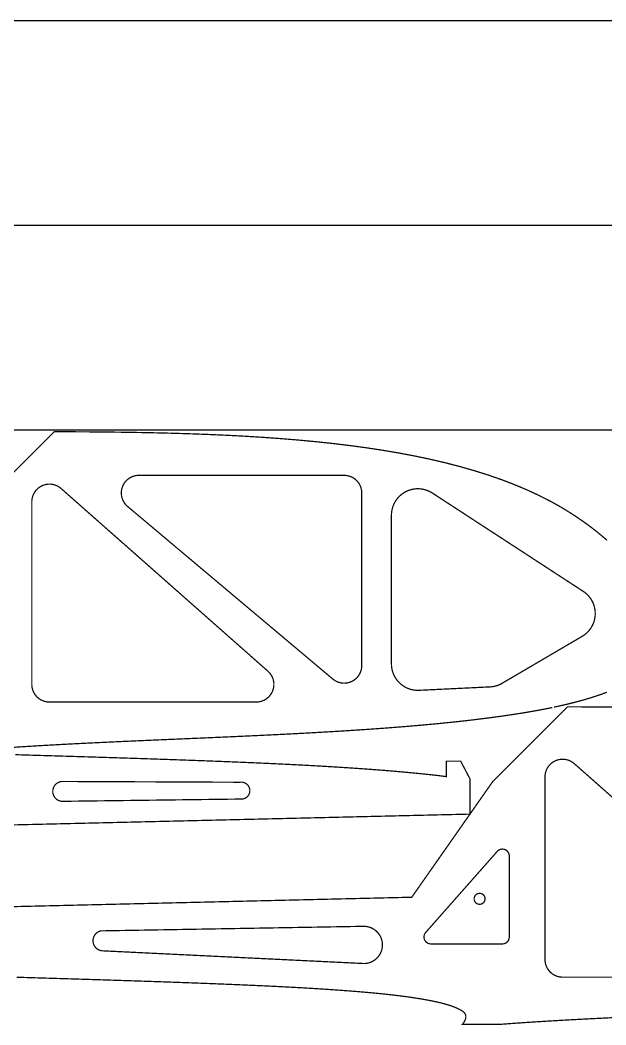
# Model space of a CAD drawing. Extents: x 0 to 807, y 0 to 285.
# Drawn here: x 478.9 to 645, y 0.2 to 285 of the extents above; entities that cross this region are included whole.
import ezdxf

# ---------------------------------------------------------------- set-up
doc = ezdxf.new("R2010")
doc.units = 0
doc.layers.get('0').update_dxf_attribs({"linetype": 'CONTINUOUS'})

msp = doc.modelspace()

# ---------------------------------------------------------------- linework, layer by layer
at = {"color": 0, "const_width": 0.35278}
for points in [[(0.17638, 226.851), (683.178, 226.851), (683.178, 284.851), (0.17638, 284.851), (0.17638, 168.851)], [(683.178, 226.851), (683.178, 168.851), (0.17638, 168.851)], [(467.424, 147.122), (488.636, 168.336), (494.149, 168.315), (499.642, 168.279), (505.113, 168.225), (510.557, 168.149), (515.971, 168.049), (521.349, 167.919), (526.69, 167.761), (531.988, 167.567), (537.239, 167.337), (542.44, 167.067), (547.588, 166.751), (552.676, 166.39), (557.703, 165.981), (562.662, 165.517), (567.553, 164.997), (572.369, 164.418), (577.108, 163.776), (581.764, 163.071), (586.335, 162.294), (590.815, 161.447), (595.203, 160.525), (599.492, 159.525), (603.679, 158.444), (607.761, 157.278), (611.733, 156.025), (615.592, 154.681), (619.333, 153.243), (622.954, 151.708), (626.449, 150.074), (629.814, 148.336), (630.736, 147.828), (631.647, 147.313), (632.549, 146.789), (633.439, 146.257), (634.318, 145.718), (635.185, 145.172), (636.042, 144.619), (636.886, 144.06), (637.718, 143.493), (638.539, 142.921), (639.349, 142.343), (640.144, 141.758), (640.929, 141.169), (641.701, 140.575), (642.46, 139.975), (643.207, 139.371), (643.94, 138.762), (644.66, 138.149), (645.368, 137.532)], [(645.278, 94.4658), (644.908, 94.3251), (644.536, 94.1858), (644.16, 94.0478), (643.779, 93.911), (643.396, 93.7754), (643.008, 93.6411), (642.617, 93.5079), (642.236, 93.3804), (641.851, 93.2542), (641.463, 93.1289), (641.072, 93.0047), (640.678, 92.8817), (640.279, 92.7599), (639.879, 92.639), (639.475, 92.5192), (639.068, 92.4006), (638.657, 92.2829), (638.243, 92.1664), (637.826, 92.0508), (637.407, 91.9363), (636.985, 91.8228), (636.558, 91.7104), (636.129, 91.5989), (635.697, 91.4885), (635.262, 91.379), (634.824, 91.2706), (634.383, 91.1629), (633.939, 91.0564), (633.492, 90.9508), (633.043, 90.8461), (632.59, 90.7424), (632.135, 90.6396), (631.675, 90.5376), (631.214, 90.4368), (630.75, 90.3367), (630.283, 90.2374)], [(346.321, 30.6042), (589.988, 36.3585), (612.931, 69.1246), (634.144, 90.3378), (639.657, 90.3169), (645.15, 90.2807), (650.621, 90.2263)], [(629.814, 90.1392), (629.497, 90.0738), (629.181, 90.0087), (628.861, 89.9442), (628.542, 89.88), (628.221, 89.8163), (627.899, 89.7528), (627.575, 89.6897), (627.25, 89.6269), (626.924, 89.5646), (626.597, 89.5026), (626.269, 89.4411), (625.939, 89.3799), (625.608, 89.3189), (625.276, 89.2585), (624.944, 89.1982), (624.61, 89.1383), (624.275, 89.0789), (623.939, 89.0197), (623.601, 88.961), (623.262, 88.9025), (622.922, 88.8443), (622.581, 88.7865), (622.239, 88.7292), (621.896, 88.6719), (621.551, 88.6151), (621.206, 88.5586), (620.86, 88.5025), (620.512, 88.4467), (620.164, 88.3911), (619.814, 88.3358), (615.603, 87.7065), (611.25, 87.1181), (606.765, 86.5682), (602.16, 86.0547), (597.439, 85.5756), (592.615, 85.1285), (587.697, 84.7113), (582.693, 84.3217), (577.614, 83.9576), (572.467, 83.6169), (567.262, 83.2974), (562.011, 82.9968), (556.719, 82.7131), (551.399, 82.4438), (546.057, 82.1869), (540.706, 81.9403), (535.351, 81.7017), (530.004, 81.4689), (524.675, 81.2399), (519.371, 81.0122), (514.103, 80.7839), (508.879, 80.5526), (503.71, 80.3163), (498.603, 80.0726), (493.569, 79.8196), (488.617, 79.5549), (483.757, 79.2763), (478.996, 78.9818), (474.344, 78.669)], [(477.579, 76.7668), (479.387, 76.7126), (481.196, 76.6585), (482.1, 76.6314), (483.004, 76.6044), (483.908, 76.5774), (484.811, 76.5501), (485.714, 76.5231), (486.617, 76.496), (487.518, 76.4689), (488.419, 76.4418), (489.321, 76.4146), (490.222, 76.3874), (491.122, 76.3603), (492.022, 76.3331), (492.922, 76.3057), (493.822, 76.2785), (494.721, 76.251), (495.619, 76.2236), (496.518, 76.1962), (497.415, 76.1686), (498.313, 76.1411), (499.208, 76.1135), (500.104, 76.0858), (501, 76.0581), (501.894, 76.0301), (502.789, 76.0022), (503.682, 75.9742), (504.574, 75.9461), (505.467, 75.9179), (506.357, 75.8897), (507.247, 75.8614), (508.137, 75.8329), (509.026, 75.8043), (509.914, 75.7757), (510.801, 75.7469), (511.688, 75.7181), (512.574, 75.689), (513.458, 75.6599), (514.372, 75.6296), (515.285, 75.5992), (516.197, 75.5688), (517.108, 75.5381), (518.018, 75.5072), (518.926, 75.4763), (519.835, 75.4451), (520.74, 75.4139), (521.644, 75.3825), (522.549, 75.3508), (523.451, 75.319), (524.351, 75.2872), (525.251, 75.255), (526.15, 75.2228), (527.046, 75.1903), (527.94, 75.1576), (528.835, 75.1247), (529.726, 75.0918), (530.617, 75.0585), (531.506, 75.0251), (532.392, 74.9915), (533.276, 74.9576), (534.161, 74.9236), (535.042, 74.8894), (535.922, 74.8549), (536.8, 74.8203), (537.675, 74.7854), (538.55, 74.7503), (539.421, 74.7149), (540.292, 74.6793), (541.16, 74.6435), (541.472, 74.6304), (541.785, 74.6175), (542.097, 74.6044), (542.408, 74.5912), (542.719, 74.5782), (543.032, 74.5651), (543.342, 74.5519), (543.653, 74.5388), (543.964, 74.5256), (544.274, 74.5122), (544.583, 74.4989), (544.893, 74.4856), (545.203, 74.4722), (545.511, 74.4589), (545.819, 74.4454), (546.128, 74.4319), (546.436, 74.4185), (546.744, 74.4049), (547.051, 74.3912), (547.36, 74.3776), (547.665, 74.364), (547.972, 74.3503), (548.279, 74.3365), (548.585, 74.3228), (548.89, 74.3089), (549.196, 74.295), (549.501, 74.2811), (549.806, 74.2671), (550.111, 74.2532), (550.415, 74.2392), (550.719, 74.225), (551.022, 74.2108), (551.326, 74.1967), (551.629, 74.1825), (551.932, 74.1682), (552.233, 74.1539), (552.536, 74.1396), (552.838, 74.1251), (553.139, 74.1107), (553.44, 74.0963), (553.74, 74.0817), (554.04, 74.0669), (554.34, 74.0524), (554.64, 74.0376), (554.939, 74.0229), (555.238, 74.0082), (555.536, 73.9933), (555.835, 73.9785), (556.132, 73.9635), (556.429, 73.9485), (556.726, 73.9335), (557.022, 73.9185), (557.318, 73.9033), (557.613, 73.8881), (557.908, 73.8728), (558.203, 73.8576), (558.497, 73.8422), (558.79, 73.8268), (559.083, 73.8114), (559.376, 73.7958), (559.522, 73.7882), (559.668, 73.7804), (559.814, 73.7726), (559.96, 73.7647), (560.106, 73.7569), (560.25, 73.7492), (560.396, 73.7414), (560.542, 73.7335), (560.686, 73.7256), (560.832, 73.7176), (560.976, 73.7099), (561.121, 73.7019), (561.265, 73.6939), (561.41, 73.686), (561.554, 73.6781), (561.699, 73.6701), (561.843, 73.6622), (561.988, 73.6542), (562.131, 73.6461), (562.275, 73.6382), (562.418, 73.6301), (562.563, 73.6221), (562.706, 73.614), (562.849, 73.606), (562.992, 73.5979), (563.135, 73.5897), (563.278, 73.5817), (563.421, 73.5736), (563.564, 73.5654), (563.706, 73.5574), (563.849, 73.5492), (563.99, 73.541), (564.133, 73.5328), (564.275, 73.5246), (564.417, 73.5164), (564.558, 73.5081), (564.7, 73.4999), (564.842, 73.4915), (564.983, 73.4833), (565.125, 73.475), (565.267, 73.4667), (565.407, 73.4583), (565.549, 73.45), (565.689, 73.4417), (565.831, 73.4333), (565.971, 73.425), (566.111, 73.4165), (566.251, 73.4082), (566.393, 73.3997), (566.533, 73.3914), (566.674, 73.3829), (566.814, 73.3744), (566.954, 73.3658), (567.093, 73.3574), (567.233, 73.3489), (567.374, 73.3404), (567.514, 73.3318), (567.653, 73.3232), (567.793, 73.3147), (567.932, 73.3061), (568.072, 73.2975), (568.211, 73.2889), (568.35, 73.2803), (568.49, 73.2715), (568.629, 73.2629), (568.768, 73.2542), (568.907, 73.2456), (569.046, 73.2368), (569.185, 73.2281), (569.324, 73.2193), (569.601, 73.2018), (569.74, 73.1929), (569.879, 73.1842), (570.156, 73.1665), (570.294, 73.1576), (570.433, 73.1488), (570.571, 73.1399), (570.71, 73.131), (570.847, 73.1221), (570.986, 73.1131), (571.124, 73.1042), (571.261, 73.0953), (571.4, 73.0863), (571.537, 73.0772), (571.675, 73.0682), (571.813, 73.0592), (571.95, 73.0501), (572.088, 73.0411), (572.363, 73.0229), (572.637, 73.0047), (572.775, 72.9956), (572.911, 72.9864), (573.049, 72.9772), (573.186, 72.9681), (573.322, 72.9589), (573.458, 72.9497), (573.596, 72.9406), (573.732, 72.9314), (573.868, 72.9221), (574.004, 72.9129), (574.139, 72.9037), (574.275, 72.8944), (574.41, 72.8851), (574.546, 72.876), (574.681, 72.8667), (574.815, 72.8574), (574.95, 72.8482), (575.085, 72.8389), (575.218, 72.8296), (575.351, 72.8204), (575.485, 72.8111), (575.618, 72.8018), (575.751, 72.7926), (575.885, 72.7833), (576.017, 72.774), (576.149, 72.7647), (576.276, 72.7558), (576.403, 72.7468), (576.531, 72.7379), (576.657, 72.7289), (576.783, 72.72), (576.908, 72.7111), (577.035, 72.7021), (577.16, 72.6932), (577.285, 72.6843), (577.408, 72.6753), (577.533, 72.6664), (577.657, 72.6575), (577.781, 72.6486), (577.903, 72.6397), (578.026, 72.6308), (578.149, 72.6219), (578.269, 72.6131), (578.392, 72.6042), (578.512, 72.5953), (578.633, 72.5865), (578.754, 72.5776), (578.874, 72.5689), (578.993, 72.56), (579.111, 72.5512), (579.231, 72.5425), (579.349, 72.5338), (579.465, 72.525), (579.582, 72.5162), (579.699, 72.5075), (579.815, 72.4988), (579.933, 72.49), (580.05, 72.4811), (580.167, 72.4722), (580.282, 72.4635), (580.399, 72.4547), (580.514, 72.446), (580.629, 72.4371), (580.743, 72.4283), (580.857, 72.4196), (580.971, 72.4108), (581.085, 72.4021), (581.199, 72.3932), (581.313, 72.3844), (581.425, 72.3756), (581.537, 72.3667), (581.65, 72.3579), (581.764, 72.349), (581.876, 72.34), (581.989, 72.3311), (582.101, 72.3222), (582.214, 72.3132), (582.326, 72.3042), (582.439, 72.2951), (582.551, 72.286), (582.664, 72.2768), (582.778, 72.2676), (582.89, 72.2585), (583.004, 72.2492), (583.118, 72.2399), (583.232, 72.2304), (583.346, 72.221), (583.401, 72.2164), (583.458, 72.2118), (583.515, 72.2071), (583.571, 72.2024), (583.628, 72.1976), (583.685, 72.1929), (583.742, 72.1882), (583.797, 72.1833), (583.854, 72.1786), (583.911, 72.1737), (583.969, 72.169), (584.026, 72.1642), (584.083, 72.1593), (584.142, 72.1544), (584.199, 72.1496), (584.257, 72.1446), (584.314, 72.1397), (584.372, 72.1347), (584.431, 72.1297), (584.489, 72.1247), (584.547, 72.1199), (584.606, 72.1147), (584.665, 72.1097), (584.724, 72.1047), (584.783, 72.0996), (584.842, 72.0944), (584.901, 72.0893), (584.961, 72.0842), (585.021, 72.0789), (585.081, 72.0738), (585.142, 72.0685), (585.204, 72.0631), (585.267, 72.0575), (585.329, 72.0521), (585.392, 72.0465), (585.456, 72.041), (585.519, 72.0354), (585.582, 72.0299), (585.646, 72.0242), (585.711, 72.0186), (585.775, 72.0129), (585.839, 72.0072), (585.904, 72.0014), (585.969, 71.9957), (586.035, 71.9899), (586.1, 71.984), (586.165, 71.9782), (586.232, 71.9722), (586.297, 71.9664), (586.364, 71.9604), (586.431, 71.9544), (586.497, 71.9485), (586.565, 71.9425), (586.632, 71.9364), (586.7, 71.9303), (586.768, 71.9242), (586.836, 71.9181), (586.904, 71.9118), (586.972, 71.9056), (587.042, 71.8993), (587.111, 71.8931), (587.181, 71.8868), (587.247, 71.8807), (587.315, 71.8744), (587.383, 71.8683), (587.451, 71.8621), (587.519, 71.856), (587.588, 71.8497), (587.656, 71.8435), (587.724, 71.8371), (587.793, 71.8308), (587.861, 71.8246), (587.931, 71.8182), (588, 71.8119), (588.068, 71.8056), (588.137, 71.7992), (588.275, 71.7865), (588.344, 71.7801), (588.414, 71.7737), (588.482, 71.7674), (588.551, 71.761), (588.619, 71.7546), (588.689, 71.7483), (588.757, 71.7419), (588.825, 71.7356), (588.893, 71.7292), (588.961, 71.7229), (589.029, 71.7165), (589.097, 71.7103), (589.165, 71.704), (589.232, 71.6978), (589.301, 71.6913), (589.371, 71.6849), (589.439, 71.6785), (589.507, 71.6721), (589.575, 71.6657), (589.643, 71.6593), (589.711, 71.6531), (589.778, 71.6468), (589.844, 71.6406), (589.911, 71.6343), (589.976, 71.6282), (590.042, 71.6221), (590.107, 71.616), (590.171, 71.6099), (590.235, 71.6039), (590.299, 71.5979), (590.361, 71.5921), (590.424, 71.5862), (590.485, 71.5804), (590.546, 71.5746), (590.607, 71.5689), (590.667, 71.5632), (590.726, 71.5576), (590.785, 71.5521), (590.843, 71.5467), (590.9, 71.5413), (590.957, 71.536), (591.012, 71.5306), (591.068, 71.5254), (591.122, 71.5203), (591.176, 71.5151), (591.201, 71.5126), (591.228, 71.5103), (591.253, 71.5079), (591.278, 71.5054), (591.303, 71.5032), (591.328, 71.5008), (591.351, 71.4985), (591.376, 71.4961), (591.4, 71.4939), (591.425, 71.4915), (591.449, 71.4893), (591.472, 71.4871), (591.494, 71.4849), (591.518, 71.4826), (591.542, 71.4804), (591.564, 71.4783), (591.586, 71.4763), (591.608, 71.474), (591.631, 71.4719), (591.653, 71.4699), (591.675, 71.4678), (591.696, 71.4658), (591.717, 71.4638), (591.738, 71.4618), (591.758, 71.4599), (591.779, 71.4578), (591.8, 71.4558), (591.819, 71.454), (591.839, 71.4521), (591.858, 71.4501), (591.879, 71.4483), (591.899, 71.4464), (591.918, 71.4446), (591.938, 71.4428), (591.957, 71.441), (591.975, 71.4392), (591.993, 71.4374), (592.011, 71.4357), (592.029, 71.4339), (592.047, 71.4322), (592.064, 71.4306), (592.082, 71.429), (592.099, 71.4274), (592.115, 71.4258), (592.131, 71.4242), (592.147, 71.4226), (592.162, 71.4213), (592.178, 71.4197), (592.193, 71.4183), (592.207, 71.4169), (592.222, 71.4154), (592.236, 71.4142), (592.25, 71.4128), (592.264, 71.4115), (592.276, 71.4103), (592.29, 71.409), (592.303, 71.4078), (592.315, 71.4065), (592.326, 71.4054), (592.339, 71.4043), (592.35, 71.4031), (592.356, 71.4026), (592.361, 71.4021), (592.367, 71.4015), (592.372, 71.4011), (592.382, 71.4), (592.386, 71.3996), (592.392, 71.3992), (592.396, 71.3986), (592.401, 71.3982), (592.406, 71.3978), (592.41, 71.3974), (592.415, 71.3968), (592.419, 71.3964), (592.424, 71.396), (592.428, 71.3956), (592.432, 71.3951), (592.436, 71.3949), (592.44, 71.3944), (592.444, 71.394), (592.447, 71.3936), (592.451, 71.3933), (592.456, 71.3929), (592.458, 71.3926), (592.463, 71.3922), (592.465, 71.3919), (592.469, 71.3917), (592.472, 71.3912), (592.475, 71.391), (592.478, 71.3907), (592.482, 71.3904), (592.485, 71.3901), (592.488, 71.3899), (592.49, 71.3896), (592.493, 71.3893), (592.494, 71.389), (592.497, 71.3888), (592.5, 71.3886), (592.501, 71.3883), (592.504, 71.3882), (592.507, 71.3879), (592.508, 71.3876), (592.511, 71.3875), (592.512, 71.3874), (592.514, 71.3871), (592.517, 71.3869), (592.518, 71.3868), (592.519, 71.3867), (592.521, 71.3864), (592.522, 71.3863), (592.524, 71.3861), (592.525, 71.386), (592.529, 71.3857), (592.529, 71.3856), (592.531, 71.3854), (592.532, 71.3853), (592.533, 71.3851), (592.536, 71.3849), (592.537, 71.3847), (592.539, 71.3846), (592.54, 71.3844), (592.54, 71.3844), (592.542, 71.3842), (592.543, 71.3842), (592.544, 71.384), (592.546, 71.3839), (592.547, 71.3836), (592.549, 71.3835), (592.55, 71.3833), (592.551, 71.3832), (592.553, 71.3831), (592.554, 71.3829), (592.556, 71.3828), (592.557, 71.3826), (592.558, 71.3825), (592.56, 71.3824), (592.563, 71.3819), (592.564, 71.3818), (592.565, 71.3817), (592.568, 71.3814), (592.569, 71.3813), (592.571, 71.381), (592.574, 71.3807), (592.575, 71.3806), (592.578, 71.3803), (592.581, 71.38), (592.582, 71.3797), (592.585, 71.3794), (592.588, 71.3792), (592.59, 71.3789), (592.593, 71.3786), (592.596, 71.3783), (592.6, 71.3779), (592.603, 71.3776), (592.606, 71.3772), (592.61, 71.3769), (592.613, 71.3765), (592.617, 71.3761), (592.619, 71.3757), (592.624, 71.3754), (592.628, 71.375), (592.632, 71.3744), (592.636, 71.374), (592.64, 71.3736), (592.644, 71.3732), (592.649, 71.3728), (592.653, 71.3722), (592.657, 71.3718), (592.661, 71.3713), (592.667, 71.3708), (592.671, 71.3703), (592.676, 71.3699), (592.681, 71.3693), (592.686, 71.3687), (592.692, 71.3682), (592.696, 71.3676), (592.701, 71.3671), (592.713, 71.366), (592.724, 71.3649), (592.735, 71.3636), (592.746, 71.3624), (592.757, 71.3611), (592.769, 71.3599), (592.782, 71.3586), (592.794, 71.3572), (592.807, 71.356), (592.821, 71.3544), (592.833, 71.3531), (592.847, 71.3517), (592.861, 71.3501), (592.876, 71.3486), (592.89, 71.3471), (592.906, 71.3456), (592.921, 71.3439), (592.936, 71.3422), (592.951, 71.3406), (592.968, 71.3389), (592.983, 71.3372), (593, 71.3356), (593.017, 71.3337), (593.033, 71.3319), (593.051, 71.3301), (593.068, 71.3283), (593.086, 71.3264), (593.104, 71.3246), (593.122, 71.3226), (593.14, 71.3207), (593.158, 71.3188), (593.176, 71.3168), (593.194, 71.3149), (593.214, 71.3129), (593.232, 71.311), (593.251, 71.309), (593.271, 71.3069), (593.29, 71.3049), (593.31, 71.3028), (593.329, 71.3007), (593.35, 71.2986), (593.369, 71.2965), (593.39, 71.2943), (593.41, 71.2922), (593.431, 71.29), (593.451, 71.2878), (593.474, 71.2856), (593.494, 71.2832), (593.515, 71.281), (593.537, 71.2787), (593.56, 71.2764), (593.581, 71.274), (593.603, 71.2718), (593.625, 71.2694), (593.647, 71.2671), (593.671, 71.2646), (593.693, 71.2622), (593.715, 71.2599), (593.739, 71.2574), (593.762, 71.255), (593.785, 71.2525), (593.836, 71.2471), (593.886, 71.2417), (593.939, 71.2362), (593.99, 71.2307), (594.043, 71.2251), (594.096, 71.2194), (594.15, 71.2138), (594.204, 71.2081), (594.258, 71.2021), (594.314, 71.1964), (594.369, 71.1904), (594.425, 71.1844), (594.481, 71.1785), (594.537, 71.1725), (594.594, 71.1664), (594.651, 71.1604), (594.708, 71.1543), (594.765, 71.1482), (594.822, 71.1421), (594.879, 71.136), (594.938, 71.1297), (594.994, 71.1235), (595.11, 71.1111), (595.168, 71.1049), (595.225, 71.0987), (595.283, 71.0925), (595.34, 71.0862), (595.397, 71.0801), (595.456, 71.074), (595.512, 71.0678), (595.567, 71.0618), (595.622, 71.056), (595.676, 71.05), (595.731, 71.0442), (595.785, 71.0382), (595.838, 71.0325), (595.892, 71.0265), (595.944, 71.0208), (595.997, 71.015), (596.05, 71.0093), (596.101, 71.0035), (596.154, 70.9978), (596.206, 70.9922), (596.257, 70.9865), (596.307, 70.981), (596.357, 70.9754), (596.407, 70.9699), (596.457, 70.9643), (596.506, 70.9589), (596.556, 70.9535), (596.603, 70.9481), (596.651, 70.9428), (596.699, 70.9374), (596.744, 70.9322), (596.792, 70.9269), (596.838, 70.9218), (596.882, 70.9167), (596.928, 70.9115), (596.972, 70.9065), (597.015, 70.9015), (597.06, 70.8965), (597.104, 70.8915), (597.147, 70.8865), (597.19, 70.8815), (597.232, 70.8768), (597.274, 70.8719), (597.314, 70.8671), (597.356, 70.8624), (597.394, 70.8578), (597.435, 70.8531), (597.474, 70.8485), (597.511, 70.844), (597.55, 70.8394), (597.588, 70.835), (597.624, 70.8306), (597.661, 70.8261), (597.697, 70.8218), (597.733, 70.8175), (597.768, 70.8132), (597.803, 70.8089), (597.838, 70.8047), (597.872, 70.8004), (597.907, 70.7963), (597.94, 70.7921), (597.974, 70.7879), (598.007, 70.7838), (598.04, 70.7797), (598.072, 70.7756), (598.104, 70.7715), (598.137, 70.7675), (598.168, 70.7633), (598.2, 70.7594), (598.231, 70.7556), (598.26, 70.7517), (598.29, 70.7478), (598.321, 70.7439), (598.35, 70.7401), (598.381, 70.7361), (598.41, 70.7324), (598.439, 70.7285), (598.468, 70.7246), (598.499, 70.7207), (598.528, 70.7169), (598.556, 70.7131), (598.585, 70.7092), (598.614, 70.7053), (598.672, 70.6976), (598.7, 70.6938), (598.729, 70.6899), (598.758, 70.686), (598.786, 70.6821), (598.815, 70.6782), (598.843, 70.6743), (598.9, 70.6664), (598.929, 70.6625), (598.957, 70.6586), (598.986, 70.6546), (599.015, 70.6507), (599.043, 70.6467), (599.103, 70.6383), (599.132, 70.6342), (599.162, 70.6301), (599.192, 70.626), (599.221, 70.6218), (599.25, 70.6176), (599.279, 70.6136), (599.308, 70.6094), (599.338, 70.6054), (599.365, 70.6015), (599.393, 70.5976), (599.421, 70.5938), (599.449, 70.59), (599.475, 70.5862), (599.501, 70.5826), (599.526, 70.579), (599.551, 70.5756), (599.576, 70.5722), (599.6, 70.569), (599.624, 70.5658), (599.646, 70.5629), (599.667, 70.56), (599.688, 70.5572), (599.707, 70.5547), (599.726, 70.5522), (599.743, 70.55), (599.761, 70.5479), (599.776, 70.5458), (599.79, 70.5442), (599.804, 70.5426), (599.804, 74.92), (603.869, 74.92), (606.486, 69.92), (606.486, 59.92), (362.819, 54.1657)], [(694.708, 22.4424), (636.075, 74.2257), (636.006, 74.2862), (635.79, 74.4581), (635.494, 74.6672), (635.186, 74.8529), (634.867, 75.015), (634.537, 75.1531), (634.201, 75.2671), (633.858, 75.3567), (633.511, 75.4219), (633.16, 75.4624), (632.806, 75.4779), (632.451, 75.4682), (632.096, 75.4333), (631.743, 75.3728), (631.393, 75.2865), (631.049, 75.1743), (630.793, 75.0735), (630.708, 75.0358), (630.625, 74.9982), (630.381, 74.8731), (630.068, 74.6886), (629.772, 74.4836), (629.493, 74.2592), (629.232, 74.0165), (628.99, 73.7569), (628.767, 73.4814), (628.565, 73.191), (628.383, 72.8872), (628.224, 72.571), (628.086, 72.2435), (627.972, 71.9058), (627.883, 71.5593), (627.818, 71.2051), (627.778, 70.8443), (627.765, 70.5694), (627.765, 70.4779), (627.765, 18.6946), (627.765, 18.6946), (627.765, 18.5711), (627.789, 18.2004), (627.861, 17.7146), (627.981, 17.2404), (628.146, 16.7813), (628.354, 16.3403), (628.604, 15.9207), (628.897, 15.5258), (629.142, 15.2465), (629.229, 15.159), (629.317, 15.0717), (629.596, 14.8269), (629.99, 14.5347), (630.41, 14.2838), (630.851, 14.0753), (631.31, 13.9107), (631.785, 13.7916), (632.271, 13.7191), (632.642, 13.6946), (632.765, 13.6946), (691.399, 13.6946)], [(649.218, 2.31808), (644.111, 2.07449), (639.078, 1.8214), (634.125, 1.55669), (629.265, 1.27816), (624.504, 0.98356), (619.853, 0.67084), (615.321, 0.33767), (604.353, 0.33767), (604.406, 0.40267), (604.458, 0.46788), (604.51, 0.53326), (604.56, 0.59885), (604.608, 0.66461), (604.657, 0.73052), (604.703, 0.7966), (604.749, 0.86285), (604.793, 0.9292), (604.835, 0.99571), (604.876, 1.06234), (604.917, 1.12907), (604.954, 1.19586), (604.99, 1.2628), (605.026, 1.32981), (605.06, 1.39686), (605.09, 1.46397), (605.121, 1.53114), (605.149, 1.59836), (605.175, 1.66564), (605.199, 1.73292), (605.221, 1.80018), (605.24, 1.86746), (605.258, 1.93474), (605.275, 2.00201), (605.289, 2.06922), (605.3, 2.13644), (605.31, 2.20356), (605.317, 2.27067), (605.321, 2.33768), (605.324, 2.37603), (605.324, 2.41428), (605.324, 2.45242), (605.324, 2.49046), (605.322, 2.52832), (605.319, 2.56608), (605.317, 2.60368), (605.314, 2.64117), (605.308, 2.6785), (605.304, 2.7156), (605.297, 2.75256), (605.29, 2.78933), (605.283, 2.82596), (605.275, 2.86236), (605.265, 2.89854), (605.256, 2.93451), (605.246, 2.97026), (605.233, 3.00575), (605.222, 3.04107), (605.208, 3.07611), (605.194, 3.11089), (605.181, 3.1454), (605.165, 3.17964), (605.149, 3.21365), (605.132, 3.24729), (605.114, 3.28071), (605.096, 3.31381), (605.076, 3.34657), (605.056, 3.37907), (605.035, 3.41118), (605.012, 3.44299), (604.99, 3.4745), (604.967, 3.50558), (604.943, 3.5364), (604.918, 3.56689), (604.892, 3.59706), (604.865, 3.62696), (604.838, 3.65653), (604.81, 3.68576), (604.782, 3.71474), (604.753, 3.74343), (604.722, 3.77186), (604.692, 3.80003), (604.66, 3.8279), (604.628, 3.85553), (604.596, 3.88292), (604.563, 3.91004), (604.529, 3.93696), (604.494, 3.96365), (604.46, 3.99007), (604.425, 4.01633), (604.389, 4.04237), (604.353, 4.06819), (604.315, 4.09381), (604.278, 4.11925), (604.24, 4.14447), (604.203, 4.16954), (604.164, 4.1945), (604.125, 4.21924), (604.085, 4.24382), (604.046, 4.26824), (604.006, 4.29249), (603.964, 4.31662), (603.924, 4.3406), (603.882, 4.36447), (603.84, 4.38818), (603.799, 4.41178), (603.756, 4.43528), (603.714, 4.45861), (603.671, 4.48182), (603.628, 4.50493), (603.583, 4.52789), (603.54, 4.55078), (603.496, 4.57351), (603.451, 4.59619), (603.407, 4.61871), (603.361, 4.64111), (603.317, 4.66347), (603.271, 4.68565), (603.225, 4.70779), (603.178, 4.72982), (603.132, 4.75174), (603.085, 4.7736), (603.039, 4.79531), (602.992, 4.81694), (602.944, 4.83854), (602.896, 4.85997), (602.849, 4.8814), (602.8, 4.90272), (602.751, 4.92393), (602.704, 4.9451), (602.656, 4.96615), (602.604, 4.9879), (602.554, 5.00956), (602.503, 5.03114), (602.451, 5.05263), (602.4, 5.07406), (602.349, 5.09538), (602.297, 5.11664), (602.244, 5.13786), (602.193, 5.15896), (602.14, 5.18001), (602.088, 5.20101), (602.035, 5.22185), (601.982, 5.24268), (601.928, 5.2634), (601.875, 5.28401), (601.821, 5.30458), (601.767, 5.32508), (601.713, 5.34549), (601.658, 5.36583), (601.604, 5.38607), (601.55, 5.40625), (601.494, 5.42632), (601.439, 5.44629), (601.385, 5.46619), (601.329, 5.48606), (601.272, 5.50581), (601.217, 5.5255), (601.161, 5.54508), (601.104, 5.56456), (601.047, 5.58399), (600.99, 5.60331), (600.876, 5.64171), (600.761, 5.67979), (600.646, 5.71756), (600.529, 5.75499), (600.411, 5.7921), (600.293, 5.82889), (600.174, 5.86535), (600.054, 5.90153), (599.933, 5.93739), (599.813, 5.97299), (599.69, 6.00825), (599.567, 6.04329), (599.443, 6.07801), (599.318, 6.11247), (599.193, 6.14665), (599.068, 6.18056), (598.942, 6.21419), (598.814, 6.24756), (598.686, 6.28071), (598.557, 6.31358), (598.428, 6.34625), (598.299, 6.37864), (598.168, 6.41086), (598.036, 6.44276), (597.906, 6.4745), (597.772, 6.50603), (597.639, 6.53733), (597.506, 6.56842), (597.372, 6.59928), (597.238, 6.62999), (597.101, 6.66049), (596.965, 6.69075), (596.829, 6.72086), (596.692, 6.75076), (596.554, 6.78049), (596.417, 6.81006), (596.278, 6.83942), (596.139, 6.8686), (595.999, 6.89763), (595.858, 6.92649), (595.718, 6.95514), (595.576, 6.98361), (595.435, 7.01193), (595.292, 7.0401), (595.149, 7.06808), (595.006, 7.09592), (594.863, 7.12358), (594.718, 7.1511), (594.572, 7.17844), (594.428, 7.20562), (594.282, 7.23269), (594.135, 7.2596), (593.989, 7.28635), (593.842, 7.31293), (593.693, 7.33942), (593.544, 7.36572), (593.396, 7.39193), (593.247, 7.41797), (593.097, 7.4439), (592.947, 7.46967), (592.797, 7.49528), (592.646, 7.52083), (592.494, 7.54622), (592.343, 7.57146), (592.19, 7.59662), (592.039, 7.62164), (591.885, 7.64649), (591.732, 7.67122), (591.578, 7.69586), (591.424, 7.72038), (591.268, 7.74474), (591.114, 7.76899), (590.958, 7.79312), (590.801, 7.81717), (590.646, 7.84104), (590.489, 7.86481), (590.332, 7.88846), (590.174, 7.91194), (590.015, 7.93539), (589.857, 7.95865), (589.699, 7.98182), (589.539, 8.00483), (589.381, 8.02778), (589.219, 8.05063), (589.06, 8.07329), (588.899, 8.09586), (588.738, 8.11833), (588.576, 8.14068), (588.414, 8.16292), (588.251, 8.18506), (588.1, 8.20562), (587.949, 8.22601), (587.796, 8.24642), (587.643, 8.26665), (587.49, 8.28683), (587.336, 8.30686), (587.183, 8.32682), (587.029, 8.34674), (586.875, 8.36649), (586.719, 8.38618), (586.565, 8.40576), (586.41, 8.42524), (586.254, 8.44467), (586.099, 8.46397), (585.942, 8.48318), (585.786, 8.50228), (585.629, 8.52132), (585.472, 8.54025), (585.314, 8.55914), (585.157, 8.57785), (584.999, 8.59651), (584.84, 8.61513), (584.682, 8.63362), (584.524, 8.65201), (584.364, 8.67031), (584.204, 8.68853), (584.044, 8.70665), (583.885, 8.72472), (583.725, 8.74268), (583.564, 8.76058), (583.219, 8.79856), (582.872, 8.83621), (582.525, 8.87343), (582.176, 8.91026), (581.826, 8.94678), (581.475, 8.98286), (581.122, 9.01867), (580.769, 9.05404), (580.414, 9.08914), (580.058, 9.12386), (579.701, 9.15826), (579.343, 9.19233), (578.983, 9.22607), (578.622, 9.25956), (578.261, 9.29269), (577.897, 9.32553), (577.533, 9.35812), (577.169, 9.3904), (576.803, 9.42242), (576.435, 9.45415), (576.067, 9.48563), (575.697, 9.51688), (575.326, 9.54779), (574.956, 9.57856), (574.583, 9.60906), (574.21, 9.63932), (573.835, 9.66938), (573.46, 9.69922), (573.082, 9.72889), (572.706, 9.75831), (572.326, 9.78754), (571.947, 9.81663), (571.567, 9.84549), (571.185, 9.87418), (570.803, 9.90267), (570.419, 9.93099), (570.036, 9.95915), (569.65, 9.98708), (569.264, 10.0149), (568.878, 10.0425), (568.49, 10.0699), (568.101, 10.0971), (567.711, 10.1242), (567.321, 10.151), (566.929, 10.1777), (566.537, 10.2042), (566.144, 10.2306), (565.751, 10.2567), (565.356, 10.2827), (564.961, 10.3085), (564.564, 10.3341), (564.167, 10.3595), (563.769, 10.3848), (563.371, 10.4099), (562.971, 10.4348), (562.571, 10.4596), (562.169, 10.4842), (561.768, 10.5086), (561.365, 10.5328), (560.961, 10.5569), (560.557, 10.5807), (560.153, 10.6044), (559.747, 10.628), (559.34, 10.6513), (558.933, 10.6745), (558.525, 10.6976), (558.117, 10.7205), (557.708, 10.7432), (557.297, 10.7658), (556.887, 10.7882), (556.476, 10.8105), (556.064, 10.8326), (555.651, 10.8546), (555.238, 10.8765), (554.824, 10.8982), (554.408, 10.9198), (553.993, 10.9412), (553.578, 10.9625), (553.16, 10.9837), (552.743, 11.0048), (552.325, 11.0257), (551.906, 11.0466), (551.488, 11.0673), (551.067, 11.0879), (550.646, 11.1083), (550.225, 11.1288), (549.803, 11.149), (549.381, 11.1692), (548.958, 11.1892), (548.535, 11.2092), (548.11, 11.2291), (547.686, 11.2489), (547.26, 11.2686), (546.835, 11.2882), (546.407, 11.3077), (545.981, 11.3272), (545.553, 11.3465), (545.125, 11.3657), (544.696, 11.3849), (544.267, 11.404), (543.838, 11.423), (543.407, 11.4418), (542.975, 11.4607), (542.544, 11.4794), (542.113, 11.4981), (541.679, 11.5167), (541.247, 11.5352), (540.813, 11.5536), (540.379, 11.572), (539.944, 11.5902), (539.51, 11.6085), (539.074, 11.6266), (538.637, 11.6446), (538.201, 11.6626), (537.765, 11.6805), (537.328, 11.6983), (536.889, 11.7161), (536.451, 11.7338), (536.012, 11.7514), (535.572, 11.7689), (535.133, 11.7865), (534.693, 11.8039), (534.253, 11.8212), (533.811, 11.8385), (533.369, 11.8557), (532.928, 11.8729), (532.485, 11.89), (532.043, 11.9071), (531.599, 11.924), (531.156, 11.941), (530.711, 11.9578), (530.267, 11.9746), (529.822, 11.9914), (529.378, 12.0081), (528.932, 12.0247), (528.486, 12.0413), (528.039, 12.0578), (527.592, 12.0743), (527.144, 12.0908), (526.697, 12.1072), (526.25, 12.1235), (525.801, 12.1398), (525.353, 12.156), (524.904, 12.1722), (524.454, 12.1884), (524.004, 12.2045), (523.554, 12.2206), (523.104, 12.2367), (522.653, 12.2526), (522.203, 12.2686), (521.751, 12.2844), (520.876, 12.3152), (520, 12.3457), (519.124, 12.3761), (518.246, 12.4064), (517.367, 12.4365), (516.486, 12.4665), (515.604, 12.4964), (514.722, 12.5262), (513.839, 12.5558), (512.954, 12.5854), (512.068, 12.6148), (511.182, 12.6441), (510.294, 12.6733), (509.407, 12.7024), (508.518, 12.7314), (507.628, 12.7603), (506.736, 12.7891), (505.844, 12.8178), (504.953, 12.8464), (504.06, 12.8749), (503.165, 12.9034), (502.271, 12.9317), (501.376, 12.96), (500.481, 12.9882), (499.583, 13.0163), (498.686, 13.0444), (497.789, 13.0723), (496.89, 13.1003), (495.992, 13.1282), (495.093, 13.1559), (494.193, 13.1837), (493.293, 13.2114), (492.392, 13.239), (491.49, 13.2666), (490.589, 13.2941), (489.688, 13.3216), (488.786, 13.3491), (487.883, 13.3765), (486.981, 13.4039), (486.078, 13.4312), (485.174, 13.4585), (484.271, 13.4858), (483.367, 13.513), (482.463, 13.5403), (481.558, 13.5674), (480.654, 13.5946), (479.75, 13.6217), (478.846, 13.6489), (477.942, 13.676)]]:
    msp.add_lwpolyline(points, dxfattribs=at)
for points in [[(575.808, 150.964), (575.808, 151.087), (575.783, 151.458), (575.711, 151.944), (575.592, 152.419), (575.428, 152.878), (575.219, 153.319), (574.968, 153.739), (574.675, 154.133), (574.431, 154.413), (574.343, 154.5), (574.256, 154.587), (573.976, 154.832), (573.582, 155.125), (573.162, 155.375), (572.721, 155.583), (572.262, 155.749), (571.787, 155.868), (571.303, 155.94), (570.932, 155.964), (570.808, 155.964), (512.633, 155.964), (512.536, 155.964), (512.242, 155.95), (511.858, 155.904), (511.482, 155.831), (511.114, 155.729), (510.758, 155.6), (510.414, 155.444), (510.082, 155.265), (509.767, 155.061), (509.467, 154.833), (509.185, 154.585), (508.921, 154.314), (508.678, 154.024), (508.457, 153.714), (508.258, 153.385), (508.085, 153.039), (507.969, 152.769), (507.936, 152.678), (507.903, 152.585), (507.817, 152.304), (507.726, 151.928), (507.668, 151.549), (507.637, 151.169), (507.636, 150.79), (507.664, 150.414), (507.719, 150.042), (507.803, 149.674), (507.914, 149.315), (508.051, 148.964), (508.215, 148.624), (508.404, 148.296), (508.621, 147.982), (508.861, 147.683), (509.126, 147.401), (509.34, 147.2), (509.415, 147.138), (567.59, 98.2211), (567.66, 98.1628), (567.876, 97.9981), (568.174, 97.7979), (568.483, 97.621), (568.803, 97.4676), (569.131, 97.3378), (569.465, 97.2317), (569.806, 97.1494), (570.151, 97.0912), (570.5, 97.0575), (570.85, 97.0481), (571.201, 97.0635), (571.551, 97.1035), (571.9, 97.1686), (572.244, 97.2587), (572.585, 97.3743), (572.836, 97.4772), (572.918, 97.5154), (573.001, 97.5536), (573.242, 97.6801), (573.549, 97.8661), (573.84, 98.0718), (574.114, 98.2964), (574.369, 98.5388), (574.607, 98.7976), (574.825, 99.0719), (575.024, 99.3604), (575.201, 99.6622), (575.358, 99.976), (575.493, 100.301), (575.604, 100.635), (575.692, 100.978), (575.756, 101.329), (575.794, 101.686), (575.808, 101.957), (575.808, 102.048), (575.808, 150.964)], [(482.257, 96.6928), (482.257, 96.5693), (482.281, 96.1986), (482.353, 95.7128), (482.472, 95.2386), (482.637, 94.7794), (482.846, 94.3383), (483.096, 93.9187), (483.389, 93.524), (483.633, 93.2446), (483.721, 93.1572), (483.808, 93.0699), (484.088, 92.8251), (484.482, 92.5329), (484.901, 92.2818), (485.343, 92.0735), (485.803, 91.9089), (486.276, 91.7897), (486.762, 91.7172), (487.133, 91.6928), (487.257, 91.6928), (545.89, 91.6928), (545.988, 91.6928), (546.278, 91.7078), (546.658, 91.7518), (547.031, 91.8243), (547.394, 91.9242), (547.749, 92.0504), (548.09, 92.2024), (548.418, 92.3788), (548.732, 92.579), (549.031, 92.8019), (549.313, 93.0468), (549.575, 93.3125), (549.818, 93.5983), (550.04, 93.9033), (550.24, 94.2264), (550.417, 94.5667), (550.533, 94.8329), (550.567, 94.9233), (550.601, 95.0139), (550.69, 95.2907), (550.783, 95.6622), (550.847, 96.0367), (550.883, 96.4122), (550.89, 96.7875), (550.869, 97.1607), (550.819, 97.5304), (550.744, 97.8951), (550.642, 98.2531), (550.511, 98.6028), (550.356, 98.9428), (550.175, 99.2714), (549.968, 99.5869), (549.736, 99.8882), (549.481, 100.173), (549.274, 100.377), (549.2, 100.44), (490.567, 152.224), (490.497, 152.285), (490.283, 152.457), (489.986, 152.665), (489.678, 152.851), (489.358, 153.013), (489.029, 153.151), (488.693, 153.265), (488.351, 153.356), (488.003, 153.419), (487.651, 153.461), (487.297, 153.476), (486.943, 153.467), (486.588, 153.432), (486.235, 153.371), (485.886, 153.285), (485.54, 153.172), (485.285, 153.072), (485.201, 153.033), (485.117, 152.996), (484.872, 152.871), (484.56, 152.686), (484.264, 152.482), (483.985, 152.257), (483.724, 152.015), (483.482, 151.756), (483.258, 151.479), (483.057, 151.189), (482.875, 150.885), (482.715, 150.569), (482.578, 150.242), (482.464, 149.904), (482.375, 149.557), (482.31, 149.203), (482.269, 148.843), (482.257, 148.568), (482.257, 148.476), (482.257, 96.6928)], [(638.601, 123.075), (638.703, 123.009), (638.999, 122.798), (639.375, 122.497), (639.729, 122.175), (640.06, 121.833), (640.368, 121.472), (640.651, 121.093), (640.91, 120.698), (641.142, 120.288), (641.349, 119.864), (641.529, 119.427), (641.681, 118.979), (641.806, 118.522), (641.9, 118.055), (641.965, 117.581), (642.001, 117.101), (642.008, 116.737), (642.006, 116.616), (642.003, 116.495), (641.978, 116.132), (641.921, 115.654), (641.833, 115.183), (641.715, 114.722), (641.571, 114.27), (641.397, 113.83), (641.197, 113.402), (640.971, 112.988), (640.719, 112.59), (640.443, 112.207), (640.142, 111.842), (639.818, 111.496), (639.471, 111.169), (639.103, 110.864), (638.713, 110.582), (638.407, 110.384), (638.303, 110.323), (615.617, 97.0107), (615.518, 96.9533), (615.218, 96.7932), (614.808, 96.6004), (614.39, 96.4331), (613.961, 96.2914), (613.525, 96.1757), (613.082, 96.0863), (612.635, 96.0236), (612.296, 95.9936), (612.182, 95.9881), (592.09, 95.0175), (591.994, 95.0129), (591.706, 95.0087), (591.324, 95.0196), (590.944, 95.0497), (590.569, 95.0987), (590.197, 95.1667), (589.829, 95.2531), (589.467, 95.3576), (589.11, 95.4803), (588.761, 95.6207), (588.418, 95.7786), (588.083, 95.9537), (587.757, 96.1458), (587.44, 96.3547), (587.135, 96.58), (586.839, 96.8215), (586.624, 97.0129), (586.554, 97.079), (586.485, 97.1451), (586.283, 97.3507), (586.028, 97.6346), (585.787, 97.9299), (585.564, 98.2361), (585.356, 98.5524), (585.165, 98.8781), (584.99, 99.2125), (584.833, 99.5553), (584.694, 99.9054), (584.572, 100.262), (584.468, 100.625), (584.382, 100.994), (584.315, 101.367), (584.267, 101.744), (584.238, 102.125), (584.228, 102.413), (584.228, 102.509), (584.228, 144.665), (584.228, 144.833), (584.258, 145.34), (584.349, 146.006), (584.497, 146.658), (584.703, 147.293), (584.965, 147.908), (585.281, 148.497), (585.65, 149.06), (585.96, 149.461), (586.069, 149.589), (586.181, 149.715), (586.536, 150.078), (587.042, 150.521), (587.582, 150.915), (588.154, 151.26), (588.754, 151.551), (589.381, 151.789), (590.028, 151.969), (590.525, 152.069), (590.692, 152.093), (590.858, 152.117), (591.364, 152.157), (592.036, 152.158), (592.703, 152.101), (593.36, 151.985), (594.006, 151.811), (594.633, 151.579), (595.24, 151.292), (595.681, 151.042), (595.822, 150.949), (638.601, 123.075)], [(491.294, 63.5511), (491.225, 63.5444), (491.015, 63.5382), (490.738, 63.5526), (490.465, 63.594), (490.197, 63.6617), (489.939, 63.755), (489.689, 63.8735), (489.451, 64.0165), (489.281, 64.139), (489.226, 64.1833), (489.174, 64.2278), (489.021, 64.3717), (488.835, 64.5778), (488.671, 64.8001), (488.529, 65.0368), (488.412, 65.2861), (488.319, 65.5463), (488.253, 65.8154), (488.219, 66.0226), (488.213, 66.0921), (488.206, 66.1615), (488.2, 66.3713), (488.214, 66.6483), (488.256, 66.9213), (488.324, 67.1883), (488.417, 67.4476), (488.535, 67.6971), (488.678, 67.9349), (488.8, 68.1051), (488.844, 68.159), (488.889, 68.2128), (489.033, 68.3656), (489.239, 68.5512), (489.461, 68.715), (489.699, 68.8561), (489.947, 68.9733), (490.207, 69.066), (490.476, 69.1331), (490.683, 69.1668), (490.753, 69.1735), (541.354, 68.9572), (541.415, 68.9656), (541.599, 68.9782), (541.84, 68.9743), (542.076, 68.9468), (542.306, 68.8965), (542.528, 68.8249), (542.74, 68.7324), (542.942, 68.6204), (543.132, 68.4899), (543.308, 68.3419), (543.469, 68.1775), (543.615, 67.9976), (543.744, 67.8033), (543.854, 67.5957), (543.943, 67.3757), (544.012, 67.1444), (544.049, 66.9638), (544.057, 66.9029), (544.065, 66.8422), (544.078, 66.6581), (544.075, 66.4169), (544.047, 66.1811), (543.997, 65.9515), (543.925, 65.73), (543.832, 65.5176), (543.721, 65.3158), (543.59, 65.126), (543.442, 64.9494), (543.278, 64.7875), (543.097, 64.6417), (542.904, 64.5131), (542.696, 64.4033), (542.476, 64.3136), (542.244, 64.2453), (542.064, 64.2082), (542.003, 64.1999), (491.294, 63.5511)], [(617.646, 48.0461), (617.646, 48.1213), (617.624, 48.3467), (617.556, 48.6353), (617.447, 48.9075), (617.299, 49.1592), (617.115, 49.3861), (616.9, 49.5843), (616.654, 49.7496), (616.451, 49.851), (616.381, 49.8775), (616.311, 49.9042), (616.092, 49.9624), (615.797, 50.0013), (615.504, 49.9958), (615.217, 49.9469), (614.94, 49.8558), (614.678, 49.724), (614.436, 49.5524), (614.269, 49.3987), (614.221, 49.3424), (593.94, 26.3788), (593.893, 26.3254), (593.767, 26.1515), (593.631, 25.9056), (593.532, 25.6453), (593.471, 25.3749), (593.449, 25.0985), (593.467, 24.8207), (593.524, 24.5456), (593.593, 24.3422), (593.622, 24.2774), (593.651, 24.2125), (593.758, 24.0263), (593.926, 23.8011), (594.124, 23.604), (594.344, 23.4376), (594.588, 23.304), (594.849, 23.2057), (595.122, 23.145), (595.336, 23.1242), (595.407, 23.1242), (615.688, 23.1242), (615.736, 23.1242), (615.882, 23.1338), (616.072, 23.1622), (616.257, 23.2089), (616.438, 23.2733), (616.61, 23.3549), (616.775, 23.4532), (616.929, 23.5678), (617.039, 23.6636), (617.072, 23.6978), (617.107, 23.7319), (617.203, 23.8414), (617.317, 23.996), (617.415, 24.1603), (617.497, 24.3331), (617.561, 24.5129), (617.608, 24.6986), (617.636, 24.8889), (617.646, 25.034), (617.646, 25.0824), (617.646, 48.0461)], [(610.771, 35.9043), (610.771, 35.8647), (610.762, 35.7458), (610.739, 35.5919), (610.7, 35.4435), (610.649, 35.301), (610.583, 35.1654), (610.506, 35.0376), (610.417, 34.9183), (610.317, 34.8083), (610.206, 34.7082), (610.086, 34.619), (609.958, 34.5414), (609.824, 34.4761), (609.681, 34.424), (609.532, 34.3858), (609.379, 34.3624), (609.26, 34.3543), (609.221, 34.3543), (609.181, 34.3543), (609.061, 34.3624), (608.908, 34.3858), (608.76, 34.424), (608.617, 34.4761), (608.482, 34.5414), (608.354, 34.619), (608.235, 34.7082), (608.124, 34.8083), (608.024, 34.9183), (607.935, 35.0376), (607.857, 35.1654), (607.792, 35.301), (607.74, 35.4435), (607.701, 35.5919), (607.678, 35.7458), (607.671, 35.8647), (607.671, 35.9043), (607.671, 35.9439), (607.678, 36.0628), (607.701, 36.2167), (607.74, 36.3653), (607.792, 36.5076), (607.857, 36.6432), (607.935, 36.771), (608.024, 36.8903), (608.124, 37.0004), (608.235, 37.1004), (608.354, 37.1896), (608.482, 37.2672), (608.617, 37.3325), (608.76, 37.3847), (608.908, 37.4229), (609.061, 37.4464), (609.181, 37.4543), (609.221, 37.4543), (609.26, 37.4543), (609.379, 37.4464), (609.532, 37.4229), (609.681, 37.3847), (609.824, 37.3325), (609.958, 37.2672), (610.086, 37.1896), (610.206, 37.1004), (610.317, 37.0004), (610.417, 36.8903), (610.506, 36.771), (610.583, 36.6432), (610.649, 36.5076), (610.7, 36.3653), (610.739, 36.2167), (610.762, 36.0628), (610.771, 35.9439), (610.771, 35.9043)], [(576.39, 17.5617), (576.479, 17.5617), (576.742, 17.5733), (577.089, 17.6081), (577.432, 17.6651), (577.767, 17.7443), (578.096, 17.8447), (578.417, 17.966), (578.728, 18.1074), (579.028, 18.2685), (579.318, 18.4488), (579.597, 18.6476), (579.863, 18.8644), (580.113, 19.0987), (580.35, 19.35), (580.569, 19.6175), (580.774, 19.9008), (580.915, 20.1235), (580.96, 20.1994), (581.003, 20.2756), (581.125, 20.5099), (581.268, 20.8279), (581.39, 21.1526), (581.49, 21.4829), (581.567, 21.8176), (581.622, 22.1557), (581.656, 22.496), (581.667, 22.8374), (581.656, 23.1788), (581.622, 23.519), (581.567, 23.8571), (581.49, 24.1918), (581.39, 24.5221), (581.268, 24.8468), (581.125, 25.1649), (581.003, 25.399), (580.96, 25.4751), (580.915, 25.5512), (580.774, 25.7737), (580.569, 26.0572), (580.35, 26.3247), (580.113, 26.576), (579.863, 26.8103), (579.597, 27.0271), (579.318, 27.226), (579.028, 27.4063), (578.728, 27.5674), (578.417, 27.7089), (578.096, 27.83), (577.767, 27.9304), (577.432, 28.0094), (577.089, 28.0667), (576.742, 28.1014), (576.479, 28.1131), (576.39, 28.1131), (501.817, 26.8194), (501.751, 26.8043), (501.56, 26.7471), (501.317, 26.6531), (501.085, 26.5388), (500.867, 26.4053), (500.662, 26.2539), (500.472, 26.086), (500.3, 25.9026), (500.144, 25.7051), (500.006, 25.4949), (499.886, 25.2728), (499.786, 25.0404), (499.707, 24.799), (499.649, 24.5497), (499.614, 24.2938), (499.601, 24.0325), (499.607, 23.8331), (499.613, 23.7669), (499.619, 23.701), (499.65, 23.5038), (499.708, 23.249), (499.789, 23.0036), (499.892, 22.7689), (500.012, 22.5457), (500.153, 22.3351), (500.311, 22.1383), (500.485, 21.9564), (500.674, 21.7903), (500.876, 21.6411), (501.093, 21.51), (501.321, 21.3979), (501.56, 21.3061), (501.808, 21.2354), (502.065, 21.1869), (502.264, 21.1651), (502.331, 21.1619), (576.39, 17.5617)]]:
    msp.add_lwpolyline(points, close=True, dxfattribs=at)

doc.saveas('drawing.dxf')
